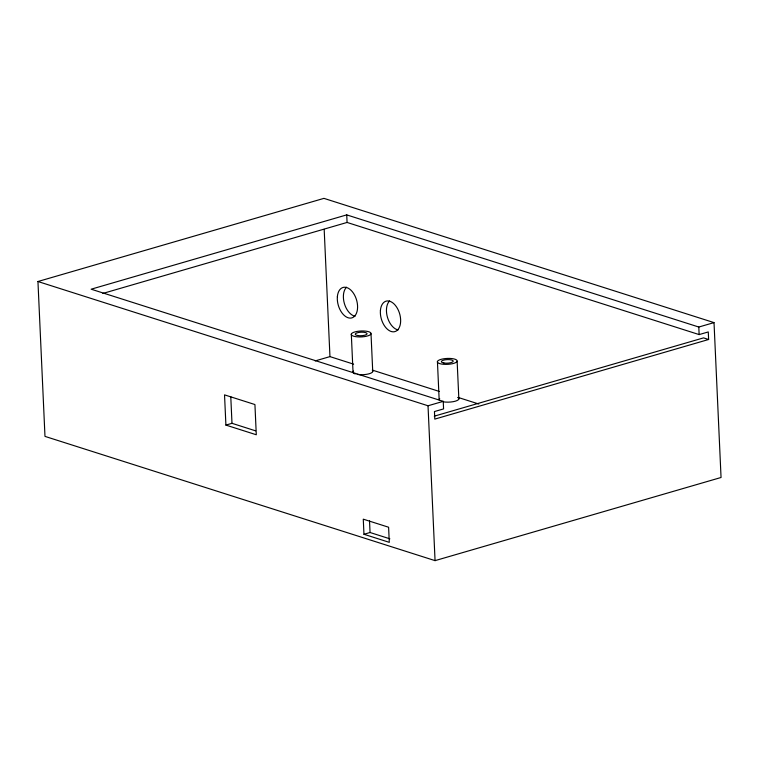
<?xml version="1.0" encoding="UTF-8"?>
<svg xmlns="http://www.w3.org/2000/svg" width="759" height="759" viewBox="0 0 759 759"><rect width="100%" height="100%" fill="white"/><g stroke="black" fill="none" stroke-linecap="round" stroke-linejoin="round"><path stroke-width="1.14" d="M37.95 281.513L323.941 198.365L714.02 322.613L721.05 477.487L435.059 560.635L44.98 436.387L37.95 281.513L428.019 405.771L443.237 401.35L443.579 408.902L434.452 411.558L434.793 419.11L708.621 339.491L708.28 331.939L699.143 334.586L347.072 222.444L102.854 293.448M714.02 322.613L698.802 327.034L346.73 214.882L91.156 289.198L443.237 401.35M315.184 360.914L329.956 356.616L353.637 364.159M225.907 425.087L256.295 434.765L254.929 404.547L224.531 394.87L225.907 425.087L231.988 423.313L255.631 430.846M434.271 416.169L703.555 337.878L708.621 339.491M363.959 534.27L389.291 542.343L388.608 527.23L363.276 519.165L363.959 534.27L370.05 532.505L389.87 538.814M372.261 370.088L439.319 391.445M458.075 397.422L478.777 404.016M698.802 327.034L699.143 334.586M457.136 361.256A9.905 2.96 -2.6 0 1 441.577 364.054A9.905 2.96 -2.6 0 1 443.133 358.874A9.905 2.96 -2.6 0 1 457.136 361.256L458.853 399.025M437.431 361.531L439.138 399.3M428.019 405.771L435.059 560.635M371.018 333.827A9.905 2.96 -2.6 0 1 355.459 336.617A9.905 2.96 -2.6 0 1 357.015 331.436A9.905 2.96 -2.6 0 1 371.018 333.827L372.735 371.597M369.519 520.883L370.05 532.505M346.73 214.882L347.072 222.444M351.313 334.102L353.02 371.872M324.178 229.332L329.956 356.616M230.774 396.587L231.988 423.313M457.981 397.555A9.905 2.96 -2.6 0 1 455.334 401.188A9.905 2.96 -2.6 0 1 443.294 401.824M439.243 400.078A9.905 2.96 -2.6 0 1 439.708 398.522M372.631 370.828A9.905 2.96 -2.6 0 1 368.162 374.026A9.905 2.96 -2.6 0 1 357.176 374.396M355.269 373.95A9.905 2.96 -2.6 0 1 353.59 371.094M398.105 329.937A15.854 9.516 73.8 0 1 387.469 317.328A15.854 9.516 73.8 0 1 389.595 300.925M355.041 316.228A15.854 9.516 73.8 0 1 344.406 303.619A15.854 9.516 73.8 0 1 346.531 287.215M443.863 362.992A5.939 1.774 -2.6 0 0 453.199 361.312A5.939 1.774 -2.6 0 0 444.793 359.88A5.939 1.774 -2.6 0 0 443.863 362.992M357.736 335.554A5.939 1.774 -2.6 0 0 367.081 333.875A5.939 1.774 -2.6 0 0 358.675 332.451A5.939 1.774 -2.6 0 0 357.736 335.554M380.411 310.507A15.854 9.516 73.8 0 0 394.566 331.702A15.854 9.516 73.8 0 0 396.54 306.959A15.854 9.516 73.8 0 0 380.411 310.507M337.357 296.788A15.854 9.516 73.8 0 0 351.502 317.983A15.854 9.516 73.8 0 0 353.476 293.24A15.854 9.516 73.8 0 0 337.357 296.788"/></g></svg>
